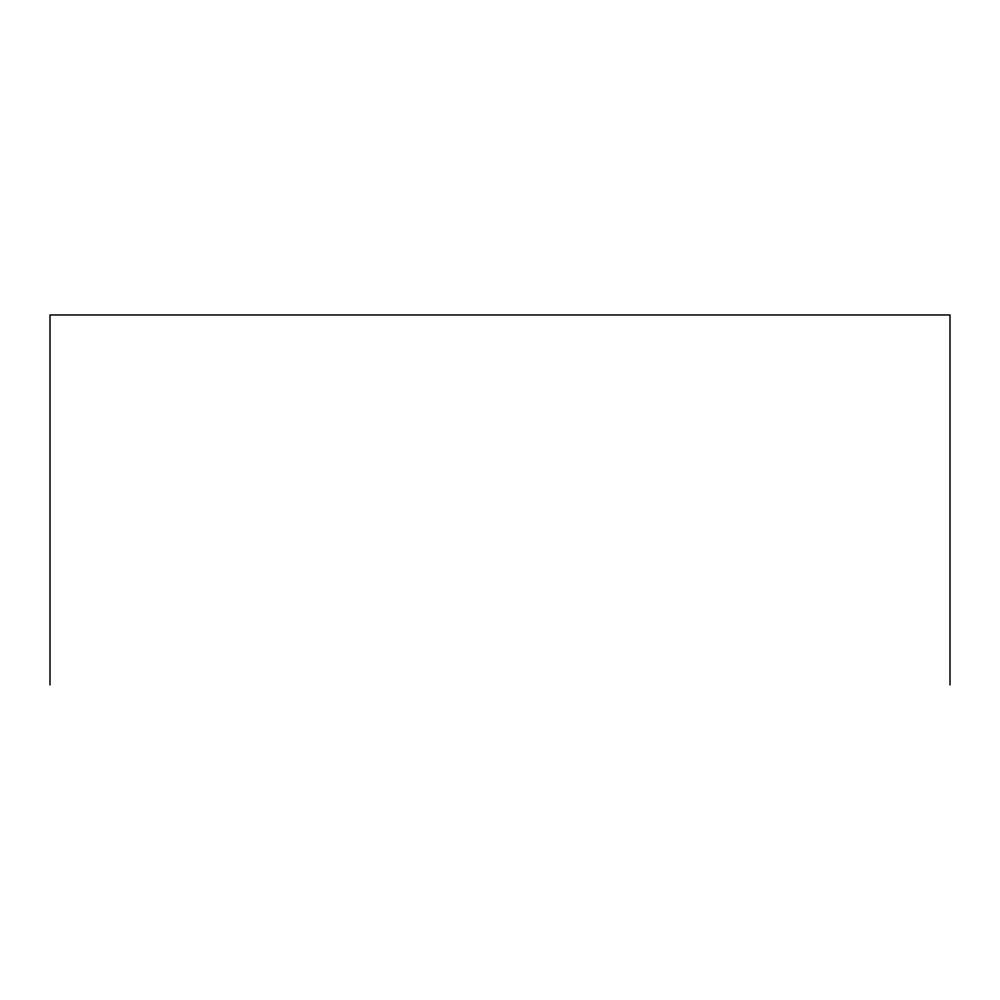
<?xml version="1.0" encoding="UTF-8"?>
<svg xmlns="http://www.w3.org/2000/svg" width="1000" height="1000" viewBox="0 0 1000 1000"><rect width="100%" height="100%" fill="white"/><g stroke="black" fill="none" stroke-linecap="round" stroke-linejoin="round"><path stroke-width="1.5" d="M950 685.037L950 314.962L50 314.962L50 685.037"/></g></svg>
